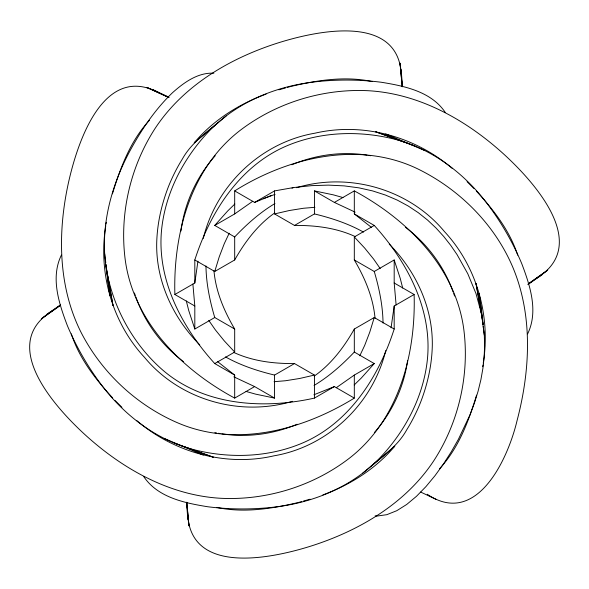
<?xml version="1.0" encoding="UTF-8"?>
<svg xmlns="http://www.w3.org/2000/svg" width="589" height="589" viewBox="0 0 589 589"><rect width="100%" height="100%" fill="white"/><g stroke="black" fill="none" stroke-linecap="round" stroke-linejoin="round"><path stroke-width="0.88" d="M445.196 112.337C431.185 91.486 404.407 86.001 381.208 82.239C357.935 79.309 334.302 79.331 311.029 82.35C273.583 87.231 236.881 102.803 210.192 130C184.438 156.586 166.01 191.153 161.754 228.179C156.092 278.796 181.64 327.079 214.749 363.568L234.687 352.053L234.687 329.03L214.749 317.523L194.812 329.03L194.812 306.008L174.874 294.5C173.1 234.348 190.468 168.535 240.135 130.39C276.432 102.7 322.846 88.424 368.427 90.728C419.383 93.644 465.965 119.928 503.153 153.56C533.825 181.419 591.606 244.921 536.314 278.376M143.804 476.663C157.815 497.514 184.593 502.999 207.792 506.761C231.065 509.691 254.698 509.669 277.971 506.65C315.417 501.769 352.119 486.197 378.808 459C404.562 432.414 422.99 397.847 427.246 360.821C432.908 310.204 407.36 261.921 374.251 225.432L354.313 236.947L354.313 259.97L374.251 271.477L394.188 259.97L394.188 282.992L414.126 294.5C415.9 354.652 398.532 420.465 348.865 458.61C312.568 486.3 266.154 500.576 220.573 498.272C169.617 495.356 123.035 469.072 85.847 435.44C55.175 407.581 -2.606 344.079 52.686 310.624M174.874 294.5L194.812 282.992L197.941 261.155M414.126 294.5L394.188 306.008L391.059 327.845M105.77 225.742C98.105 272.604 112.079 322.492 144.548 357.42C179.741 399.857 239.789 417.13 292.424 401.308M106.013 224.026L106.256 222.311M482.744 366.689L482.987 364.974M483.23 363.258C490.895 316.396 476.921 266.508 444.452 231.58C409.259 189.143 349.211 171.87 296.576 187.692M180.985 231.021C184.475 203.212 196.63 176.715 215.213 155.754M407.566 360.623C403.899 387.201 392.002 412.418 374.346 432.569M203.279 238.442C216.097 185.299 260.964 142.405 314.99 133.18C363.251 121.997 415.179 136.582 452.499 168.638M385.721 350.558C372.903 403.701 328.036 446.595 274.01 455.82C225.749 467.003 173.821 452.418 136.501 420.362M527.604 333.926C538.663 311.367 530.019 285.437 521.677 263.467C512.577 241.843 500.738 221.383 486.499 202.741C463.543 172.754 431.708 148.745 394.807 139.24C358.907 130.228 319.753 131.546 285.562 146.381C238.891 166.783 209.853 213.049 194.812 259.97L214.749 271.477L219.218 256.892L224.299 243.625L229.195 233.229M61.396 255.074C50.337 277.633 58.981 303.563 67.323 325.533C76.423 347.157 88.262 367.617 102.501 386.259C125.457 416.246 157.292 440.255 194.193 449.76C230.093 458.772 269.247 457.454 303.438 442.619C350.109 422.217 379.147 375.951 394.188 329.03L374.251 317.523L369.782 332.108L364.701 345.375L359.805 355.771M112.44 193.847C120.392 167.57 130.544 140.734 149.444 120.274M476.56 395.153C468.608 421.429 458.456 448.266 439.556 468.726M214.749 271.477L234.687 259.97C244.869 241.969 257.658 224.902 274.739 212.916M374.251 317.523L354.313 329.03C344.131 347.031 331.342 364.098 314.261 376.084M234.687 259.97L234.687 236.947L214.749 225.432L227.678 210.98L234.79 204.052M354.313 329.03L354.313 352.053L374.251 363.568L361.322 378.02L354.21 384.948M234.687 236.947C246.725 224.284 259.896 212.526 274.953 203.544M354.313 352.053C342.275 364.716 329.104 376.474 314.047 385.456M217.915 122.726C204.839 133.681 190.689 143.878 182.295 159.133C176.921 167.784 172.356 176.899 168.557 186.345C162.137 202.866 157.94 220.293 156.917 238.008C154.384 277.809 171.981 316.86 199.723 344.83M371.085 466.274C384.161 455.319 398.311 445.122 406.704 429.867C412.079 421.216 416.644 412.101 420.443 402.655C426.863 386.134 431.06 368.707 432.083 350.992C434.616 311.191 417.019 272.14 389.277 244.17M226.139 115.967L194.208 142.818C213.093 120.289 238.692 104.201 266.103 94.093M362.861 473.033L394.792 446.182C375.907 468.711 350.308 484.799 322.897 494.907M214.749 225.432L234.687 213.925L252.747 201.269M374.251 363.568L354.313 375.075L336.253 387.731M60.512 305.139L41.326 318.818L60.638 305.183M527.751 284.384L547.674 270.182L528.362 283.817M46.487 314.548L60.615 304.8M528.385 284.2L542.513 274.452M234.687 213.925L234.687 190.902L254.625 202.417L274.562 190.902L293.661 187.545L311.618 185.645L328.456 185.123L344.226 185.888L358.959 187.854L372.69 190.939L385.456 195.055L397.288 200.113L408.229 206.025L418.308 212.703L427.562 220.065L436.029 228.024L443.745 236.498L450.747 245.392L457.064 254.625L467.791 273.76L475.993 293.572L481.552 314.062L484.32 335.237L484.607 346.082L484.151 357.103L482.921 368.302L480.904 379.677L478.084 391.236L474.447 402.972L469.963 414.892L458.411 439.291L451.329 451.711L443.473 463.97L434.969 475.721L425.928 486.617L416.467 496.313L406.719 504.449L396.795 510.692L386.818 514.683L376.908 516.082L375.141 515.802M274.562 190.902L274.562 213.925L294.5 225.432L314.438 213.925C331.423 218.018 348.195 223.548 363.494 232.095M314.438 213.925L314.438 190.902L334.375 202.417L354.313 190.902C407.286 219.439 455.606 267.391 463.808 329.472C469.632 374.751 458.794 422.085 434.005 460.414C406.005 503.08 359.953 530.277 312.229 545.672C272.773 558.306 188.885 576.587 187.552 511.981M401.448 77.019C400.115 12.413 316.227 30.694 276.771 43.328C229.047 58.723 182.995 85.92 154.995 128.586C130.206 166.915 119.368 214.249 125.192 259.528C133.394 321.609 181.714 369.561 234.687 398.098L254.625 386.583L274.562 398.098L274.562 375.075L294.5 363.568L314.438 375.075L314.438 398.098C262.642 409.657 202.749 405.585 161.438 368.935C133.968 344.506 115.069 310.815 107.448 274.938C98.584 232.081 109.981 187.523 130.589 149.709C141.949 128.962 155.408 109.127 172.533 92.687C183.923 82.541 197.875 72.344 213.859 73.198M314.438 398.098L334.375 386.583L354.313 398.098L354.313 375.075M234.687 190.902C289.28 156.615 361.609 139.637 421.466 170.751C461.695 191.447 495.364 225.815 512.997 267.693C533.148 316.146 530.152 370.93 517.017 420.782C507.961 458.956 476.575 527.737 427.209 494.245M354.313 398.098C303.107 429.705 237.426 447.574 179.557 423.638C137.428 406.042 101.86 372.992 81.061 332.365C58.112 286.777 57.582 233.296 68.118 184.269C76.901 143.782 103.009 61.985 159.634 93.143M254.625 202.417L271.669 195.357M334.375 386.583L313.908 394.792M291.879 164.765C315.505 154.819 341.819 151.226 367.19 155.157M297.121 424.235C273.495 434.181 247.181 437.774 221.81 433.843M263.246 198.684L275.07 194.348M291.975 188.163L293.661 187.545M278.862 89.815L285.591 87.923M287.27 87.452L290.635 86.502M298.365 502.498L301.73 501.548M303.409 501.077L310.138 499.185M274.562 213.925L289.427 210.501L303.46 208.263L314.909 207.306M314.438 375.075L299.573 378.499L285.54 380.737L274.091 381.694M291.518 86.303C317.714 80.17 345.382 75.863 372.027 81.54M297.482 502.697C271.286 508.83 243.618 513.137 216.973 507.46M294.5 225.432C315.181 225.256 336.356 227.796 355.277 236.594M294.5 363.568C273.819 363.744 252.644 361.204 233.723 352.406M368.928 155.444L370.672 155.732M214.852 432.687L216.59 432.974M218.328 433.268L220.072 433.556M314.438 190.902L333.418 194.871L342.975 197.565M274.562 398.098L255.582 394.129L246.025 391.435M274.562 375.075C257.577 370.982 240.805 365.452 225.506 356.905M404.967 142.288L375.716 131.803L414.928 146.028M184.033 446.712L213.284 457.197L174.072 442.972M385.692 133.924L424.684 150.482M164.316 438.518L203.308 455.076M334.375 202.417L355.16 212.15M254.625 386.583L233.84 376.85M169.117 97.553L146.845 87.4L168.314 97.31M153.125 89.742L168.638 97.097M420.649 492.036L435.875 499.258M354.313 190.902L354.313 213.925L374.251 225.432M214.749 363.568L234.687 375.075L234.687 398.098M354.313 213.925L371.652 227.545M234.687 375.075L217.348 361.455M405.541 227.361C427.158 243.721 444.062 266.294 453.066 291.908M183.459 361.639C161.842 345.279 144.938 322.706 135.934 297.092M467.07 181.67L473.931 188.487M121.93 407.33L115.069 400.513M354.313 236.947L364.716 248.109L373.662 259.138L380.214 268.577M234.687 352.053L224.284 340.891L215.338 329.862L208.786 320.423M476.398 191.145C493.604 209.853 509.787 230.704 517.694 255.162M112.602 397.855C95.396 379.147 79.213 358.296 71.306 333.838M354.313 259.97C364.812 277.787 373.198 297.393 375.031 318.185M234.687 329.03C224.188 311.213 215.802 291.607 213.969 270.815M453.685 293.558L454.612 296.031M134.388 292.969L135.315 295.442M394.188 259.97L400.24 278.391L402.685 288.014M194.812 329.03L188.76 310.609L186.315 300.986M374.251 271.477C379.198 288.235 382.791 305.522 383.041 323.044M214.749 317.523C209.802 300.765 206.209 283.478 205.959 265.956M481.552 314.062L476.008 283.486L483.297 324.561L479.159 293.182L481.905 315.549M107.448 274.938L112.992 305.514L105.703 264.439L109.841 295.818L107.095 273.451M482.126 317.338L482.45 320.026M482.671 321.815L483.002 324.495M483.223 326.284L484.32 335.237M104.68 253.763L105.777 262.716M105.998 264.505L106.329 267.185M106.55 268.974L106.874 271.662M394.188 282.992L396.117 304.955M194.812 306.008L192.883 284.045M402.28 86.539L400.027 63.082L402.184 86.627M186.72 502.461L188.973 525.918L186.816 502.373M401.138 69.686L402.523 86.797M186.477 502.203L187.862 519.314M394.188 306.008L394.188 329.03M194.812 259.97L194.812 282.992"/></g></svg>
